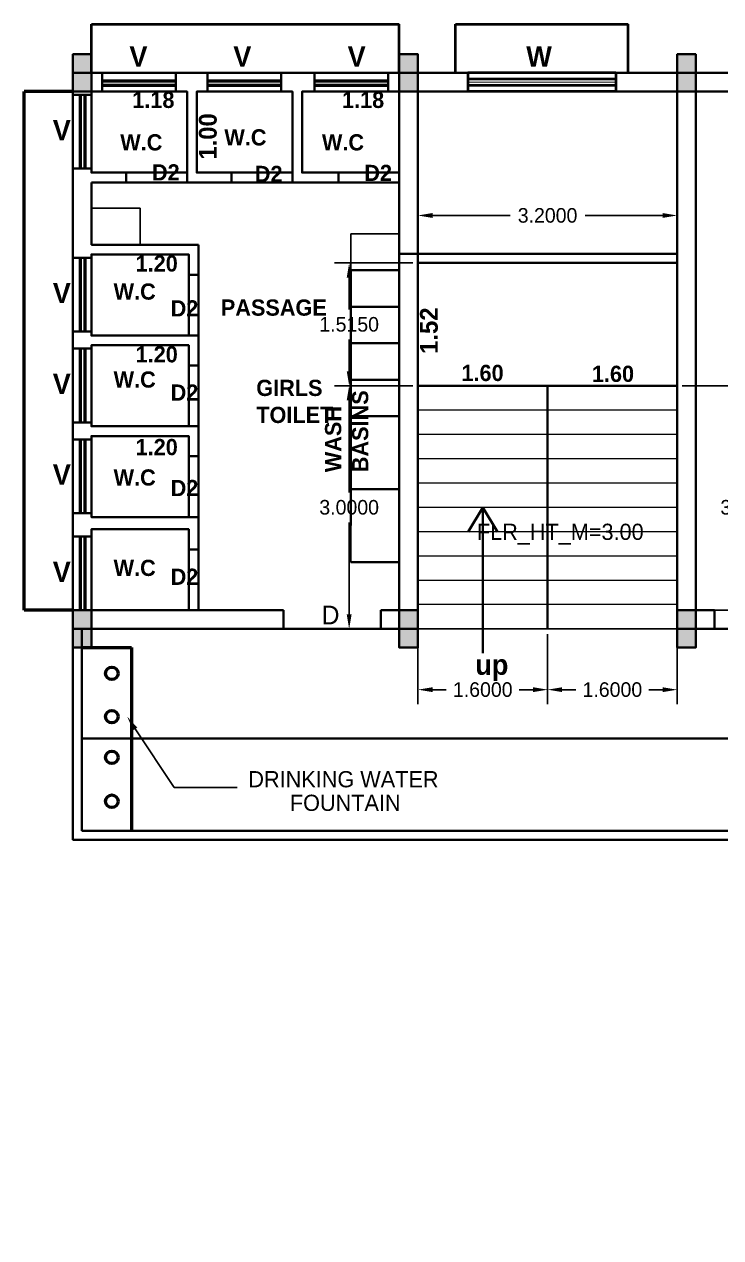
# Model space of a CAD drawing. Header units: metres. Extents: x 6102588 to 6102903, y -6660468 to -6660379.
# Drawn here: x 6102718.02 to 6102726.62, y -6660423.29 to -6660408.32 of the extents above; entities that cross this region are included whole.
import ezdxf
from ezdxf import colors
from ezdxf.entities.mleader import LeaderData, LeaderLine
from ezdxf.math import Vec2, Vec3

# ---------------------------------------------------------------- set-up
doc = ezdxf.new("R2010")
doc.units = ezdxf.units.M
doc.header["$LTSCALE"] = 500
doc.header["$MEASUREMENT"] = 0
for name, pattern in [('DASHED', [0.75, 0.5, -0.25]), ('DASHED2', [0.375, 0.25, -0.125]), ('HIDDEN2', [4.7625, 3.175, -1.5875])]:
    doc.linetypes.add(name, pattern=pattern)
doc.layers.get('0').update_dxf_attribs({"linetype": 'CONTINUOUS'})
doc.layers.get('Defpoints').update_dxf_attribs({"linetype": 'CONTINUOUS'})
for name, color, linetype in [('BLK_1_FLR_1_BLT_UP_AREA', 26, 'CONTINUOUS'), ('BLK_1_FLR_1_CARPET_AREA', 3, 'CONTINUOUS'), ('BLK_1_FLR_1_REGULAR_ROOM_1', 117, 'CONTINUOUS'), ('BLK_1_FLR_1_SP_WC', 233, 'CONTINUOUS'), ('BLK_1_FLR_1_STAIR_1', 1, 'CONTINUOUS'), ('BLK_1_FLR_1_URINAL', 235, 'CONTINUOUS'), ('BLK_1_FLR_1_WASH', 55, 'CONTINUOUS'), ('BLK_1_FLR_1_WATER_CLOSET', 213, 'CONTINUOUS')]:
    doc.layers.add(name, color=color, linetype=linetype)
for name, color, linetype, lineweight in [('BLK_1_FLR_1_STAIR_1_FLIGHT_1', 7, 'CONTINUOUS', 0), ('BLK_1_FLR_1_STAIR_1_FLIGHT_2', 7, 'CONTINUOUS', 0), ('BLK_1_FLR_1_STAIR_1_LANDING_1', 7, 'CONTINUOUS', 0)]:
    doc.layers.add(name, color=color, linetype=linetype, lineweight=lineweight)
doc.styles.add('gautham', font='arial.ttf')
doc.styles.get("Standard").update_dxf_attribs({"font": 'GOTHIC.TTF'})
doc.dimstyles.get("Standard").update_dxf_attribs({"dimtxt": 0.18, "dimasz": 0.18, "dimexe": 0.18, "dimexo": 0.0625, "dimgap": 0.09, "dimtad": 0, "dimtih": 1, "dimtoh": 1, "dimdec": 4, "dimzin": 0, "dimdsep": 46, "dimtxsty": 'Standard', "dimcen": 0.09, "dimadec": 0, "dimazin": 0, "dimtfac": 1, "dimtdec": 4, "dimtofl": 0, "dimtmove": 0, "dimatfit": 3, "dimfxl": 0, "dimtolj": 1, "dimtzin": 0, "dimarcsym": 0})

# ---------------------------------------------------------------- blocks, each defined once
blk = doc.blocks.new('*D41')
at = {"layer": 'BLK_1_FLR_1_STAIR_1_LANDING_1', "color": 0, "linetype": 'Continuous', "lineweight": -2}
for p, q in [((6102722.883, -6660411.198), (6102722.883, -6660410.494)), ((6102726.083, -6660411.198), (6102726.083, -6660410.494)), ((6102723.063, -6660410.674), (6102724.02, -6660410.674)), ((6102725.903, -6660410.674), (6102724.947, -6660410.674))]:
    blk.add_line(p, q, dxfattribs=at)
at = {"layer": 'BLK_1_FLR_1_STAIR_1_LANDING_1', "color": 0, "linetype": 'Continuous'}
for points in [[(6102723.063, -6660410.644), (6102723.063, -6660410.704), (6102722.883, -6660410.674)], [(6102725.903, -6660410.644), (6102725.903, -6660410.704), (6102726.083, -6660410.674)]]:
    blk.add_solid(points, dxfattribs=at)
at = {"layer": 'Defpoints', "color": 0, "linetype": 'Continuous'}
for p in [(6102722.883, -6660410.674), (6102722.883, -6660411.26), (6102726.083, -6660411.26)]:
    blk.add_point(p, dxfattribs=at)
at = {"layer": 'BLK_1_FLR_1_STAIR_1_LANDING_1', "color": 0, "linetype": 'Continuous', "insert": (6102724.483, -6660410.674), "char_height": 0.18, "attachment_point": 5}
blk.add_mtext('\\A1;3.2000', dxfattribs=at)
blk = doc.blocks.new('*D42')
at = {"layer": 'BLK_1_FLR_1_STAIR_1_LANDING_1', "color": 0, "linetype": 'Continuous', "lineweight": -2}
for p, q in [((6102722.821, -6660411.26), (6102721.854, -6660411.26)), ((6102722.034, -6660411.44), (6102722.034, -6660411.833)), ((6102722.034, -6660412.595), (6102722.034, -6660412.202)), ((6102722.821, -6660412.775), (6102721.854, -6660412.775))]:
    blk.add_line(p, q, dxfattribs=at)
at = {"layer": 'BLK_1_FLR_1_STAIR_1_LANDING_1', "color": 0, "linetype": 'Continuous'}
for points in [[(6102722.004, -6660411.44), (6102722.064, -6660411.44), (6102722.034, -6660411.26)], [(6102722.004, -6660412.595), (6102722.064, -6660412.595), (6102722.034, -6660412.775)]]:
    blk.add_solid(points, dxfattribs=at)
at = {"layer": 'Defpoints', "color": 0, "linetype": 'Continuous'}
for p in [(6102722.883, -6660411.26), (6102722.034, -6660412.775), (6102722.883, -6660412.775)]:
    blk.add_point(p, dxfattribs=at)
at = {"layer": 'BLK_1_FLR_1_STAIR_1_LANDING_1', "color": 0, "linetype": 'Continuous', "insert": (6102722.034, -6660412.018), "char_height": 0.18, "attachment_point": 5}
blk.add_mtext('\\A1;1.5150', dxfattribs=at)
blk = doc.blocks.new('*D43')
at = {"layer": 'BLK_1_FLR_1_STAIR_1_FLIGHT_1', "color": 0, "linetype": 'Continuous', "lineweight": -2}
for p, q in [((6102722.821, -6660412.775), (6102721.854, -6660412.775)), ((6102722.034, -6660412.955), (6102722.034, -6660414.091)), ((6102722.034, -6660415.595), (6102722.034, -6660414.46)), ((6102722.821, -6660415.775), (6102721.854, -6660415.775))]:
    blk.add_line(p, q, dxfattribs=at)
at = {"layer": 'BLK_1_FLR_1_STAIR_1_FLIGHT_1', "color": 0, "linetype": 'Continuous'}
for points in [[(6102722.004, -6660412.955), (6102722.064, -6660412.955), (6102722.034, -6660412.775)], [(6102722.004, -6660415.595), (6102722.064, -6660415.595), (6102722.034, -6660415.775)]]:
    blk.add_solid(points, dxfattribs=at)
at = {"layer": 'Defpoints', "color": 0, "linetype": 'Continuous'}
for p in [(6102722.883, -6660412.775), (6102722.034, -6660415.775), (6102722.883, -6660415.775)]:
    blk.add_point(p, dxfattribs=at)
at = {"layer": 'BLK_1_FLR_1_STAIR_1_FLIGHT_1', "color": 0, "linetype": 'Continuous', "insert": (6102722.034, -6660414.275), "char_height": 0.18, "attachment_point": 5}
blk.add_mtext('\\A1;3.0000', dxfattribs=at)
blk = doc.blocks.new('*D44')
at = {"layer": 'BLK_1_FLR_1_STAIR_1_FLIGHT_2', "color": 0, "linetype": 'Continuous', "lineweight": -2}
for p, q in [((6102726.146, -6660412.775), (6102727.165, -6660412.775)), ((6102726.985, -6660412.955), (6102726.985, -6660414.091)), ((6102726.985, -6660415.595), (6102726.985, -6660414.46)), ((6102726.146, -6660415.775), (6102727.165, -6660415.775))]:
    blk.add_line(p, q, dxfattribs=at)
at = {"layer": 'BLK_1_FLR_1_STAIR_1_FLIGHT_2', "color": 0, "linetype": 'Continuous'}
for points in [[(6102726.955, -6660412.955), (6102727.015, -6660412.955), (6102726.985, -6660412.775)], [(6102726.955, -6660415.595), (6102727.015, -6660415.595), (6102726.985, -6660415.775)]]:
    blk.add_solid(points, dxfattribs=at)
at = {"layer": 'Defpoints', "color": 0, "linetype": 'Continuous'}
for p in [(6102726.083, -6660412.775), (6102726.083, -6660415.775), (6102726.985, -6660415.775)]:
    blk.add_point(p, dxfattribs=at)
at = {"layer": 'BLK_1_FLR_1_STAIR_1_FLIGHT_2', "color": 0, "linetype": 'Continuous', "insert": (6102726.985, -6660414.275), "char_height": 0.18, "attachment_point": 5}
blk.add_mtext('\\A1;3.0000', dxfattribs=at)
blk = doc.blocks.new('*D45')
at = {"layer": 'BLK_1_FLR_1_STAIR_1_FLIGHT_1', "color": 0, "linetype": 'Continuous', "lineweight": -2}
for p, q in [((6102722.883, -6660415.838), (6102722.883, -6660416.704)), ((6102724.483, -6660415.838), (6102724.483, -6660416.704)), ((6102723.063, -6660416.524), (6102723.233, -6660416.524)), ((6102724.303, -6660416.524), (6102724.133, -6660416.524))]:
    blk.add_line(p, q, dxfattribs=at)
at = {"layer": 'BLK_1_FLR_1_STAIR_1_FLIGHT_1', "color": 0, "linetype": 'Continuous'}
for points in [[(6102723.063, -6660416.494), (6102723.063, -6660416.554), (6102722.883, -6660416.524)], [(6102724.303, -6660416.494), (6102724.303, -6660416.554), (6102724.483, -6660416.524)]]:
    blk.add_solid(points, dxfattribs=at)
at = {"layer": 'Defpoints', "color": 0, "linetype": 'Continuous'}
for p in [(6102722.883, -6660415.775), (6102724.483, -6660415.775), (6102724.483, -6660416.524)]:
    blk.add_point(p, dxfattribs=at)
at = {"layer": 'BLK_1_FLR_1_STAIR_1_FLIGHT_1', "color": 0, "linetype": 'Continuous', "insert": (6102723.683, -6660416.524), "char_height": 0.18, "attachment_point": 5}
blk.add_mtext('\\A1;1.6000', dxfattribs=at)
blk = doc.blocks.new('*D46')
at = {"layer": 'BLK_1_FLR_1_STAIR_1_FLIGHT_2', "color": 0, "linetype": 'Continuous', "lineweight": -2}
for p, q in [((6102724.483, -6660415.838), (6102724.483, -6660416.704)), ((6102726.083, -6660415.838), (6102726.083, -6660416.704)), ((6102724.663, -6660416.524), (6102724.833, -6660416.524)), ((6102725.903, -6660416.524), (6102725.733, -6660416.524))]:
    blk.add_line(p, q, dxfattribs=at)
at = {"layer": 'BLK_1_FLR_1_STAIR_1_FLIGHT_2', "color": 0, "linetype": 'Continuous'}
for points in [[(6102724.663, -6660416.494), (6102724.663, -6660416.554), (6102724.483, -6660416.524)], [(6102725.903, -6660416.494), (6102725.903, -6660416.554), (6102726.083, -6660416.524)]]:
    blk.add_solid(points, dxfattribs=at)
at = {"layer": 'Defpoints', "color": 0, "linetype": 'Continuous'}
for p in [(6102724.483, -6660415.775), (6102726.083, -6660415.775), (6102726.083, -6660416.524)]:
    blk.add_point(p, dxfattribs=at)
at = {"layer": 'BLK_1_FLR_1_STAIR_1_FLIGHT_2', "color": 0, "linetype": 'Continuous', "insert": (6102725.283, -6660416.524), "char_height": 0.18, "attachment_point": 5}
blk.add_mtext('\\A1;1.6000', dxfattribs=at)

msp = doc.modelspace()

# ---------------------------------------------------------------- hatches: boundary and pattern name
at = {"linetype": 'ByBlock', "lineweight": 35}
h = msp.add_hatch(color=256, dxfattribs=at)
h.dxf.hatch_style = 1
h.paths.add_polyline_path([(6102718.85324, -6660408.68515), (6102718.62324, -6660408.68515), (6102718.62324, -6660409.14515), (6102718.85324, -6660409.14515)])
h = msp.add_hatch(color=256, dxfattribs=at)
h.dxf.hatch_style = 1
h.paths.add_polyline_path([(6102722.88324, -6660408.68515), (6102722.65324, -6660408.68515), (6102722.65324, -6660409.14515), (6102722.88324, -6660409.14515)])
h = msp.add_hatch(color=256, dxfattribs=at)
h.dxf.hatch_style = 1
h.paths.add_polyline_path([(6102726.31324, -6660408.68515), (6102726.08324, -6660408.68515), (6102726.08324, -6660409.14515), (6102726.31324, -6660409.14515)])
h = msp.add_hatch(color=256, dxfattribs=at)
h.dxf.hatch_style = 1
h.paths.add_polyline_path([(6102718.85324, -6660415.54515), (6102718.62324, -6660415.54515), (6102718.62324, -6660416.00515), (6102718.85324, -6660416.00515)])
h = msp.add_hatch(color=256, dxfattribs=at)
h.dxf.hatch_style = 1
h.paths.add_polyline_path([(6102722.88324, -6660415.54515), (6102722.65324, -6660415.54515), (6102722.65324, -6660416.00515), (6102722.88324, -6660416.00515)])
h = msp.add_hatch(color=256, dxfattribs=at)
h.dxf.hatch_style = 1
h.paths.add_polyline_path([(6102726.31324, -6660415.54515), (6102726.08324, -6660415.54515), (6102726.08324, -6660416.00515), (6102726.31324, -6660416.00515)])

# ---------------------------------------------------------------- linework, layer by layer
at = {"linetype": 'DASHED2', "lineweight": 40}
for p, q in [((6102718.85324, -6660408.31515), (6102722.65324, -6660408.31515)), ((6102718.85324, -6660408.91515), (6102718.85324, -6660408.31515)), ((6102722.65324, -6660408.91515), (6102722.65324, -6660408.31515)), ((6102723.34725, -6660408.31515), (6102725.47725, -6660408.31515)), ((6102723.34725, -6660408.91515), (6102723.34725, -6660408.31515)), ((6102725.47725, -6660408.91515), (6102725.47725, -6660408.31515))]:
    msp.add_line(p, q, dxfattribs=at)
at = {"color": 0, "lineweight": 35}
for p, q in [((6102718.62324, -6660408.91515), (6102755.24324, -6660408.91515)), ((6102718.62324, -6660415.77515), (6102718.62324, -6660408.91515)), ((6102718.85324, -6660409.14515), (6102720.03324, -6660409.14515)), ((6102718.85324, -6660409.14515), (6102720.03324, -6660409.14515)), ((6102718.85324, -6660410.14515), (6102718.85324, -6660409.14515)), ((6102720.03324, -6660410.26515), (6102720.03324, -6660409.14515)), ((6102720.15324, -6660409.14515), (6102721.33324, -6660409.14515)), ((6102720.15324, -6660409.14515), (6102721.33324, -6660409.14515)), ((6102720.15324, -6660410.14515), (6102720.15324, -6660409.14515)), ((6102721.33324, -6660410.26515), (6102721.33324, -6660409.14515)), ((6102721.45324, -6660409.14515), (6102722.65324, -6660409.14515)), ((6102721.45324, -6660409.14515), (6102722.65324, -6660409.14515)), ((6102721.45324, -6660410.14515), (6102721.45324, -6660409.14515)), ((6102722.65324, -6660409.14515), (6102722.65324, -6660415.54515)), ((6102722.88324, -6660409.14515), (6102726.08324, -6660409.14515)), ((6102722.88324, -6660409.14515), (6102726.08324, -6660409.14515)), ((6102722.88324, -6660409.14515), (6102722.88324, -6660415.77515)), ((6102722.88324, -6660409.14515), (6102726.08324, -6660409.14515)), ((6102726.08324, -6660409.14515), (6102726.08324, -6660415.77515)), ((6102726.08324, -6660415.77515), (6102726.08324, -6660409.14515)), ((6102726.31324, -6660409.14515), (6102732.41324, -6660409.14515)), ((6102726.31324, -6660409.14515), (6102732.41324, -6660409.14515)), ((6102726.31324, -6660409.14515), (6102726.31324, -6660415.54515)), ((6102718.85324, -6660410.14515), (6102719.28324, -6660410.14515)), ((6102719.28324, -6660410.26515), (6102719.28324, -6660410.14515)), ((6102719.53303, -6660410.14515), (6102719.53324, -6660410.14515)), ((6102720.15324, -6660410.14515), (6102720.58324, -6660410.14515)), ((6102720.58324, -6660410.26515), (6102720.58324, -6660410.14515)), ((6102721.45324, -6660410.14515), (6102721.90324, -6660410.14515)), ((6102721.90324, -6660410.26515), (6102721.90324, -6660410.14515)), ((6102718.85324, -6660410.26515), (6102722.65324, -6660410.26515)), ((6102718.85324, -6660411.03515), (6102718.85324, -6660410.26515)), ((6102720.03324, -6660410.26515), (6102720.83324, -6660410.26515)), ((6102721.33324, -6660410.26515), (6102722.15324, -6660410.26515)), ((6102720.17324, -6660411.03515), (6102718.85324, -6660411.03515)), ((6102720.17324, -6660415.54515), (6102720.17324, -6660411.03515)), ((6102718.85324, -6660412.15515), (6102718.85324, -6660411.15515)), ((6102720.05324, -6660411.15515), (6102718.85324, -6660411.15515)), ((6102720.05324, -6660411.40515), (6102720.05324, -6660411.15515)), ((6102722.65324, -6660411.14515), (6102726.08324, -6660411.14515)), ((6102722.88324, -6660411.26015), (6102722.88324, -6660415.77515)), ((6102722.88324, -6660411.26015), (6102722.88324, -6660415.77515)), ((6102722.88324, -6660411.26015), (6102726.08324, -6660411.26015)), ((6102726.08324, -6660415.77515), (6102726.08324, -6660411.26015)), ((6102726.08324, -6660415.77515), (6102726.08324, -6660411.26015)), ((6102720.17324, -6660411.40515), (6102720.05324, -6660411.40515)), ((6102720.17324, -6660412.15515), (6102718.85324, -6660412.15515)), ((6102720.05324, -6660412.27515), (6102718.85324, -6660412.27515)), ((6102718.85324, -6660413.27515), (6102718.85324, -6660412.27515)), ((6102720.05324, -6660412.52515), (6102720.05324, -6660412.27515)), ((6102720.17324, -6660412.52515), (6102720.05324, -6660412.52515)), ((6102722.88324, -6660412.77515), (6102726.08324, -6660412.77515)), ((6102724.48324, -6660412.77515), (6102724.48324, -6660415.77515)), ((6102720.17324, -6660413.27515), (6102718.85324, -6660413.27515)), ((6102720.05324, -6660413.39515), (6102718.85324, -6660413.39515)), ((6102718.85324, -6660414.39515), (6102718.85324, -6660413.39515)), ((6102720.05324, -6660413.64515), (6102720.05324, -6660413.39515)), ((6102720.17324, -6660413.64515), (6102720.05324, -6660413.64515)), ((6102720.17324, -6660414.39515), (6102718.85324, -6660414.39515)), ((6102720.05324, -6660414.54515), (6102718.85324, -6660414.54515)), ((6102718.85324, -6660415.54515), (6102718.85324, -6660414.54515)), ((6102720.05324, -6660414.79515), (6102720.05324, -6660414.54515)), ((6102720.17324, -6660414.79515), (6102720.05324, -6660414.79515)), ((6102721.22324, -6660415.54515), (6102718.85324, -6660415.54515)), ((6102721.22324, -6660415.54515), (6102721.22324, -6660415.77515)), ((6102722.65324, -6660415.54515), (6102722.42324, -6660415.54515)), ((6102722.42324, -6660415.54515), (6102722.42324, -6660415.77515)), ((6102726.54324, -6660415.54515), (6102726.31324, -6660415.54515)), ((6102726.54324, -6660415.54515), (6102726.54324, -6660415.77515)), ((6102722.88324, -6660415.77515), (6102718.62324, -6660415.77515)), ((6102718.62324, -6660415.77515), (6102718.62324, -6660418.37515)), ((6102718.73324, -6660415.77515), (6102718.73324, -6660418.26515)), ((6102755.24324, -6660415.77515), (6102726.08324, -6660415.77515)), ((6102718.73324, -6660418.26515), (6102726.10517, -6660418.26515)), ((6102738.97324, -6660418.26515), (6102726.08324, -6660418.26515)), ((6102718.62324, -6660418.37515), (6102726.10517, -6660418.37515)), ((6102748.64324, -6660418.37515), (6102726.08324, -6660418.37515)), ((6102738.97324, -6660418.37515), (6102726.08324, -6660418.37515))]:
    msp.add_line(p, q, dxfattribs=at)
at = {"lineweight": 35}
for p, q in [((6102718.98572, -6660409.14515), (6102718.98572, -6660408.91515)), ((6102719.89572, -6660409.14515), (6102719.89572, -6660408.91515)), ((6102720.28572, -6660409.14515), (6102720.28572, -6660408.91515)), ((6102721.19572, -6660409.14515), (6102721.19572, -6660408.91515)), ((6102721.60572, -6660409.14515), (6102721.60572, -6660408.91515)), ((6102722.51572, -6660409.14515), (6102722.51572, -6660408.91515)), ((6102718.85324, -6660409.18621), (6102718.62324, -6660409.18621)), ((6102718.85324, -6660411.19621), (6102718.62324, -6660411.19621)), ((6102718.85324, -6660412.10621), (6102718.62324, -6660412.10621)), ((6102718.85324, -6660412.31621), (6102718.62324, -6660412.31621)), ((6102718.85324, -6660413.22621), (6102718.62324, -6660413.22621)), ((6102718.85324, -6660413.43621), (6102718.62324, -6660413.43621)), ((6102718.85324, -6660414.34621), (6102718.62324, -6660414.34621)), ((6102718.85324, -6660414.63515), (6102718.62324, -6660414.63515)), ((6102718.85324, -6660415.54515), (6102718.62324, -6660415.54515))]:
    msp.add_line(p, q, dxfattribs=at)
at = {"lineweight": 40, "ltscale": 1.2}
for p, q in [((6102725.32725, -6660408.91515), (6102723.49725, -6660408.91515)), ((6102723.49725, -6660408.91515), (6102723.49725, -6660409.14515)), ((6102725.32725, -6660408.91515), (6102725.32725, -6660409.14515)), ((6102725.32725, -6660408.99196), (6102723.49725, -6660408.99196)), ((6102725.32725, -6660409.06855), (6102723.49725, -6660409.06855)), ((6102725.32725, -6660409.14515), (6102723.49725, -6660409.14515))]:
    msp.add_line(p, q, dxfattribs=at)
at = {"linetype": 'HIDDEN2', "lineweight": 50}
for p, q in [((6102718.98572, -6660409.01119), (6102719.89572, -6660409.01119)), ((6102718.98572, -6660409.0652), (6102719.89572, -6660409.0652)), ((6102720.28572, -6660409.01119), (6102721.19572, -6660409.01119)), ((6102720.28572, -6660409.0652), (6102721.19572, -6660409.0652)), ((6102721.60572, -6660409.01119), (6102722.51572, -6660409.01119)), ((6102721.60572, -6660409.0652), (6102722.51572, -6660409.0652)), ((6102718.02324, -6660415.54515), (6102718.02324, -6660409.14515)), ((6102718.62324, -6660409.14515), (6102718.02324, -6660409.14515)), ((6102718.71928, -6660410.09621), (6102718.71928, -6660409.18621)), ((6102718.77329, -6660410.09621), (6102718.77329, -6660409.18621)), ((6102718.71928, -6660412.10621), (6102718.71928, -6660411.19621)), ((6102718.77329, -6660412.10621), (6102718.77329, -6660411.19621)), ((6102718.71928, -6660413.22621), (6102718.71928, -6660412.31621)), ((6102718.77329, -6660413.22621), (6102718.77329, -6660412.31621)), ((6102718.71928, -6660414.34621), (6102718.71928, -6660413.43621)), ((6102718.77329, -6660414.34621), (6102718.77329, -6660413.43621)), ((6102718.71928, -6660415.54515), (6102718.71928, -6660414.63515)), ((6102718.77329, -6660415.54515), (6102718.77329, -6660414.63515)), ((6102718.62324, -6660415.54515), (6102718.02324, -6660415.54515))]:
    msp.add_line(p, q, dxfattribs=at)
at = {"color": 0, "linetype": 'ByBlock', "lineweight": 35}
msp.add_line((6102718.62324, -6660410.09621), (6102718.85324, -6660410.09621), dxfattribs=at)
at = {"linetype": 'ByBlock', "lineweight": 35}
for p, q in [((6102722.65324, -6660411.35038), (6102722.05324, -6660411.35038)), ((6102722.05324, -6660414.50038), (6102722.05324, -6660411.35038)), ((6102722.65324, -6660411.80038), (6102722.05324, -6660411.80038)), ((6102722.65324, -6660412.25038), (6102722.05324, -6660412.25038)), ((6102722.65324, -6660412.70038), (6102722.05324, -6660412.70038)), ((6102722.65324, -6660413.15038), (6102722.05324, -6660413.15038)), ((6102722.65324, -6660414.05038), (6102722.05324, -6660414.05038)), ((6102722.05324, -6660414.05038), (6102722.65324, -6660414.05038)), ((6102723.68324, -6660414.27515), (6102723.50344, -6660414.57515)), ((6102723.68324, -6660414.27515), (6102723.68324, -6660416.07267)), ((6102723.68324, -6660414.27515), (6102723.86304, -6660414.57515)), ((6102722.05324, -6660414.95038), (6102722.65324, -6660414.95038)), ((6102722.65324, -6660415.54515), (6102722.42324, -6660415.54515)), ((6102726.31324, -6660415.54515), (6102726.54324, -6660415.54515))]:
    msp.add_line(p, q, dxfattribs=at)
at = {"linetype": 'ByBlock', "lineweight": 50}
for p, q in [((6102718.73324, -6660416.00515), (6102719.34821, -6660416.00515)), ((6102719.34821, -6660416.00515), (6102719.34821, -6660418.25515))]:
    msp.add_line(p, q, dxfattribs=at)
at = {"color": 0, "linetype": 'DASHED', "lineweight": 35}
msp.add_line((6102755.24324, -6660417.12515), (6102718.73324, -6660417.12515), dxfattribs=at)
at = {"linetype": 'ByBlock', "lineweight": 35}
for points in [[(6102718.62324, -6660409.14515), (6102718.85324, -6660409.14515), (6102718.85324, -6660408.68515), (6102718.62324, -6660408.68515), (6102718.62324, -6660409.14515)], [(6102722.65324, -6660409.14515), (6102722.88324, -6660409.14515), (6102722.88324, -6660408.68515), (6102722.65324, -6660408.68515), (6102722.65324, -6660409.14515)], [(6102726.08324, -6660409.14515), (6102726.31324, -6660409.14515), (6102726.31324, -6660408.68515), (6102726.08324, -6660408.68515), (6102726.08324, -6660409.14515)], [(6102718.62324, -6660415.54515), (6102718.85324, -6660415.54515), (6102718.85324, -6660416.00515), (6102718.62324, -6660416.00515), (6102718.62324, -6660415.54515)], [(6102722.65324, -6660415.54515), (6102722.88324, -6660415.54515), (6102722.88324, -6660416.00515), (6102722.65324, -6660416.00515), (6102722.65324, -6660415.54515)], [(6102726.08324, -6660415.54515), (6102726.31324, -6660415.54515), (6102726.31324, -6660416.00515), (6102726.08324, -6660416.00515), (6102726.08324, -6660415.54515)]]:
    msp.add_lwpolyline(points, dxfattribs=at)
at = {"lineweight": 40, "ltscale": 1.2, "const_width": 0.01277}
msp.add_lwpolyline([(6102725.32725, -6660409.03026), (6102723.49725, -6660409.03026)], dxfattribs=at)
at = {"color": 0, "lineweight": 50}
for centre in [(6102719.10433, -6660416.32284), (6102719.10433, -6660416.8565), (6102719.10433, -6660417.35923), (6102719.10433, -6660417.90062)]:
    msp.add_circle(centre, 0.07734, dxfattribs=at)
at = {"layer": 'BLK_1_FLR_1_BLT_UP_AREA', "color": 24, "linetype": 'ByBlock', "lineweight": 35}
msp.add_lwpolyline([(6102718.62324, -6660408.91515), (6102755.24324, -6660408.91515), (6102755.24324, -6660423.28515), (6102748.41324, -6660423.28515), (6102748.41324, -6660418.37515), (6102718.62324, -6660418.37515)], close=True, dxfattribs=at)
at = {"layer": 'BLK_1_FLR_1_CARPET_AREA', "color": 3}
msp.add_lwpolyline([(6102726.31324, -6660409.14515), (6102732.41324, -6660409.14515), (6102732.41324, -6660415.54515), (6102732.18324, -6660415.54515), (6102732.18324, -6660415.54515), (6102730.98324, -6660415.54515), (6102730.98324, -6660415.54515), (6102727.74324, -6660415.54515), (6102727.74324, -6660415.54515), (6102726.54324, -6660415.54515), (6102726.54324, -6660415.54515), (6102726.31324, -6660415.54515)], close=True, dxfattribs=at)
at = {"layer": 'BLK_1_FLR_1_REGULAR_ROOM_1', "color": 3}
msp.add_lwpolyline([(6102726.31324, -6660409.14515), (6102732.41324, -6660409.14515), (6102732.41324, -6660415.54515), (6102732.18324, -6660415.54515), (6102732.18324, -6660415.54515), (6102730.98324, -6660415.54515), (6102730.98324, -6660415.54515), (6102727.74324, -6660415.54515), (6102727.74324, -6660415.54515), (6102726.54324, -6660415.54515), (6102726.54324, -6660415.54515), (6102726.31324, -6660415.54515)], close=True, dxfattribs=at)
at = {"layer": 'BLK_1_FLR_1_SP_WC', "color": 233, "linetype": 'ByBlock', "lineweight": 35}
msp.add_lwpolyline([(6102719.28324, -6660415.54515), (6102720.05324, -6660415.54515), (6102720.05324, -6660414.54515), (6102718.85324, -6660414.54515), (6102718.85324, -6660415.54515)], close=True, dxfattribs=at)
at = {"layer": 'BLK_1_FLR_1_STAIR_1', "linetype": 'Continuous'}
msp.add_lwpolyline([(6102722.88324, -6660411.26015), (6102726.08324, -6660411.26015), (6102726.08324, -6660415.77515), (6102722.88324, -6660415.77515)], close=True, dxfattribs=at)
at = {"layer": 'BLK_1_FLR_1_STAIR_1_FLIGHT_1', "linetype": 'Continuous'}
for p, q in [((6102724.48324, -6660413.07515), (6102722.88324, -6660413.07515)), ((6102724.48324, -6660413.37515), (6102722.88324, -6660413.37515)), ((6102724.48324, -6660413.67515), (6102722.88324, -6660413.67515)), ((6102724.48324, -6660413.97515), (6102722.88324, -6660413.97515)), ((6102724.48324, -6660414.27515), (6102722.88324, -6660414.27515)), ((6102724.48324, -6660414.57515), (6102722.88324, -6660414.57515)), ((6102724.48324, -6660414.87515), (6102722.88324, -6660414.87515)), ((6102724.48324, -6660415.17515), (6102722.88324, -6660415.17515)), ((6102724.48324, -6660415.47515), (6102722.88324, -6660415.47515)), ((6102724.48324, -6660415.77515), (6102722.88324, -6660415.77515))]:
    msp.add_line(p, q, dxfattribs=at)
msp.add_lwpolyline([(6102722.88324, -6660412.77515), (6102724.48324, -6660412.77515), (6102724.48324, -6660415.77515), (6102722.88324, -6660415.77515)], close=True, dxfattribs=at)
at = {"layer": 'BLK_1_FLR_1_STAIR_1_FLIGHT_2', "linetype": 'Continuous'}
for p, q in [((6102726.08324, -6660413.07515), (6102724.48324, -6660413.07515)), ((6102726.08324, -6660413.37515), (6102724.48324, -6660413.37515)), ((6102726.08324, -6660413.67515), (6102724.48324, -6660413.67515)), ((6102726.08324, -6660413.97515), (6102724.48324, -6660413.97515)), ((6102726.08324, -6660414.27515), (6102724.48324, -6660414.27515)), ((6102726.08324, -6660414.57515), (6102724.48324, -6660414.57515)), ((6102726.08324, -6660414.87515), (6102724.48324, -6660414.87515)), ((6102726.08324, -6660415.17515), (6102724.48324, -6660415.17515)), ((6102726.08324, -6660415.47515), (6102724.48324, -6660415.47515)), ((6102726.08324, -6660415.77515), (6102724.48324, -6660415.77515))]:
    msp.add_line(p, q, dxfattribs=at)
msp.add_lwpolyline([(6102724.48324, -6660412.77515), (6102726.08324, -6660412.77515), (6102726.08324, -6660415.77515), (6102724.48324, -6660415.77515)], close=True, dxfattribs=at)
at = {"layer": 'BLK_1_FLR_1_STAIR_1_LANDING_1', "linetype": 'Continuous'}
msp.add_lwpolyline([(6102722.88324, -6660411.26015), (6102726.08324, -6660411.26015), (6102726.08324, -6660412.77515), (6102722.88324, -6660412.77515)], close=True, dxfattribs=at)
at = {"layer": 'BLK_1_FLR_1_URINAL', "linetype": 'ByBlock', "lineweight": 35}
for points in [[(6102719.28324, -6660412.15515), (6102720.05324, -6660412.15515), (6102720.05324, -6660411.15515), (6102718.85324, -6660411.15515), (6102718.85324, -6660412.15515)], [(6102719.28324, -6660413.27515), (6102720.05324, -6660413.27515), (6102720.05324, -6660412.27515), (6102718.85324, -6660412.27515), (6102718.85324, -6660413.27515)]]:
    msp.add_lwpolyline(points, close=True, dxfattribs=at)
at = {"layer": 'BLK_1_FLR_1_WASH', "color": 60}
for points in [[(6102718.85324, -6660410.58515), (6102719.45324, -6660410.58515), (6102719.45324, -6660411.03515), (6102718.85324, -6660411.03515)], [(6102722.05324, -6660410.90038), (6102722.65324, -6660410.90038), (6102722.65324, -6660411.35038), (6102722.05324, -6660411.35038)], [(6102722.05324, -6660411.35038), (6102722.65324, -6660411.35038), (6102722.65324, -6660411.80038), (6102722.05324, -6660411.80038)], [(6102722.05324, -6660411.80038), (6102722.65324, -6660411.80038), (6102722.65324, -6660412.25038), (6102722.05324, -6660412.25038)], [(6102722.05324, -6660412.25038), (6102722.65324, -6660412.25038), (6102722.65324, -6660412.70038), (6102722.05324, -6660412.70038)], [(6102722.05324, -6660412.70038), (6102722.65324, -6660412.70038), (6102722.65324, -6660413.15038), (6102722.05324, -6660413.15038)]]:
    msp.add_lwpolyline(points, close=True, dxfattribs=at)
at = {"layer": 'BLK_1_FLR_1_WASH', "color": 55}
for points in [[(6102722.05324, -6660413.15038), (6102722.65324, -6660413.15038), (6102722.65324, -6660414.05038), (6102722.05324, -6660414.05038)], [(6102722.05324, -6660414.05038), (6102722.65324, -6660414.05038), (6102722.65324, -6660414.95038), (6102722.05324, -6660414.95038)]]:
    msp.add_lwpolyline(points, close=True, dxfattribs=at)
at = {"layer": 'BLK_1_FLR_1_WATER_CLOSET', "color": 2, "linetype": 'ByBlock', "lineweight": 35}
for points in [[(6102719.28324, -6660410.14515), (6102720.03324, -6660410.14515), (6102720.03324, -6660409.14515), (6102718.85324, -6660409.14515), (6102718.85324, -6660410.14515)], [(6102720.58324, -6660410.14515), (6102721.33324, -6660410.14515), (6102721.33324, -6660409.14515), (6102720.15324, -6660409.14515), (6102720.15324, -6660410.14515)], [(6102721.88324, -6660410.14515), (6102722.65324, -6660410.14515), (6102722.65324, -6660409.14515), (6102721.45324, -6660409.14515), (6102721.45324, -6660410.14515)]]:
    msp.add_lwpolyline(points, close=True, dxfattribs=at)
at = {"layer": 'BLK_1_FLR_1_WATER_CLOSET', "color": 213, "linetype": 'ByBlock', "lineweight": 35}
msp.add_lwpolyline([(6102719.28324, -6660414.39515), (6102720.05324, -6660414.39515), (6102720.05324, -6660413.39515), (6102718.85324, -6660413.39515), (6102718.85324, -6660414.39515)], close=True, dxfattribs=at)

# ---------------------------------------------------------------- texts
at = {"color": 0}
msp.add_text('D', height=0.23, dxfattribs=at).set_placement((6102721.69251, -6660415.71778))
at = {"color": 0, "linetype": 'ByBlock', "lineweight": 50}
msp.add_text('DRINKING WATER ', height=0.2, dxfattribs=at).set_placement((6102720.78933, -6660417.72837))
at = {"linetype": 'ByBlock', "lineweight": 40, "char_height": 0.25, "width": 0.1997956, "attachment_point": 1, "style": 'gautham'}
for s, insert in [('{\\fComic Sans MS|b1|i0|c0|p66;V}', (6102719.32123, -6660408.58769)), ('{\\fComic Sans MS|b1|i0|c0|p66;V}', (6102720.6038, -6660408.58769)), ('{\\fComic Sans MS|b1|i0|c0|p66;V}', (6102722.01551, -6660408.58769)), ('{\\fComic Sans MS|b1|i0|c0|p66;W}', (6102724.22007, -6660408.58769)), ('{\\fComic Sans MS|b1|i0|c0|p66;V}', (6102718.37522, -6660409.49556)), ('{\\fComic Sans MS|b1|i0|c0|p66;V}', (6102718.37522, -6660411.50556)), ('{\\fComic Sans MS|b1|i0|c0|p66;V}', (6102718.37522, -6660412.62556)), ('{\\fComic Sans MS|b1|i0|c0|p66;V}', (6102718.37522, -6660413.74556)), ('{\\fComic Sans MS|b1|i0|c0|p66;V}', (6102718.37522, -6660414.94449)), ('{\\fComic Sans MS|b1|i0|c0|p66;up}', (6102723.59091, -6660416.09097))]:
    msp.add_mtext(s, dxfattribs=dict(at, insert=insert))
at = {"linetype": 'ByBlock', "lineweight": 50, "char_height": 0.2, "width": 0.1997956, "attachment_point": 1, "style": 'gautham'}
for s, insert in [('{\\fComic Sans MS|b1|i0|c0|p66;\\C7;1.18}', (6102719.35687, -6660409.1477)), ('{\\fComic Sans MS|b1|i0|c0|p66;\\C7;1.18}', (6102721.94614, -6660409.1477)), ('{\\fComic Sans MS|b1|i0|c0|p66;W.C}', (6102719.20813, -6660409.67154)), ('{\\fComic Sans MS|b1|i0|c0|p66;W.C}', (6102720.49331, -6660409.6102)), ('{\\fComic Sans MS|b1|i0|c0|p66;W.C}', (6102721.69787, -6660409.67154)), ('{\\fComic Sans MS|b1|i0|c0|p66;D2}', (6102719.59969, -6660410.04221)), ('{\\fComic Sans MS|b1|i0|c0|p66;D2}', (6102720.86955, -6660410.06138)), ('{\\fComic Sans MS|b1|i0|c0|p66;D2}', (6102722.22086, -6660410.04895)), ('{\\fComic Sans MS|b1|i0|c0|p66;\\C7;1.20}', (6102719.3976, -6660411.16579)), ('{\\fComic Sans MS|b1|i0|c0|p66;W.C}', (6102719.12633, -6660411.51245)), ('{\\fComic Sans MS|b1|i0|c0|p66;D2}', (6102719.83027, -6660411.71999)), ('{\\fComic Sans MS|b1|i0|c0|p66;PASSAGE}', (6102720.45002, -6660411.71012)), ('{\\fComic Sans MS|b1|i0|c0|p66;\\C7;1.20}', (6102719.3976, -6660412.28652)), ('{\\fComic Sans MS|b1|i0|c0|p66;W.C}', (6102719.12633, -6660412.59764)), ('{\\fComic Sans MS|b1|i0|c0|p66;GIRLS \\PTOILET}', (6102720.8874, -6660412.70085)), ('{\\fComic Sans MS|b1|i0|c0|p66;D2}', (6102719.83027, -6660412.75854)), ('{\\fComic Sans MS|b1|i0|c0|p66;\\C7;1.20}', (6102719.3976, -6660413.43117)), ('{\\fComic Sans MS|b1|i0|c0|p66;W.C}', (6102719.12633, -6660413.80613)), ('{\\fComic Sans MS|b1|i0|c0|p66;D2}', (6102719.83027, -6660413.9366)), ('{\\fComic Sans MS|b1|i0|c0|p66;W.C}', (6102719.12633, -6660414.92135)), ('{\\fComic Sans MS|b1|i0|c0|p66;D2}', (6102719.83027, -6660415.03095))]:
    msp.add_mtext(s, dxfattribs=dict(at, insert=insert))
at = {"linetype": 'ByBlock', "lineweight": 50, "attachment_point": 1, "rotation": 90, "style": 'gautham'}
for s, insert, char_height, width in [('{\\fComic Sans MS|b1|i0|c0|p66;\\W0.44886;\\C7; \\W1;1.00}', (6102720.17916, -6660410.02215), 0.22, 0.7692828), ('{\\fComic Sans MS|b1|i0|c0|p66;\\W0.49222;\\C7; \\W1;1.52}', (6102722.90838, -6660412.42144), 0.22, 0.7692828), ('{\\fComic Sans MS|b1|i0|c0|p66;WASH BASINS}', (6102721.7359, -6660413.84134), 0.2, 0.1997956)]:
    msp.add_mtext(s, dxfattribs=dict(at, insert=insert, char_height=char_height, width=width))
at = {"color": 0, "lineweight": 35, "char_height": 0.2, "width": 0.1997956, "attachment_point": 1, "style": 'gautham'}
for insert in [(6102723.42018, -6660412.51649), (6102725.03021, -6660412.52748)]:
    msp.add_mtext('{\\fComic Sans MS|b1|i0|c0|p66;1.60}', dxfattribs=dict(at, insert=insert))
at = {"lineweight": 50, "insert": (6102721.30202, -6660417.81975), "char_height": 0.2, "width": 1.6467524, "attachment_point": 1}
msp.add_mtext('FOUNTAIN', dxfattribs=at)
at = {"layer": 'BLK_1_FLR_1_STAIR_1', "linetype": 'Continuous', "insert": (6102724.63987, -6660414.47662), "char_height": 0.2, "width": 2.4, "attachment_point": 2}
msp.add_mtext('FLR_HT_M=3.00', dxfattribs=at)

# ---------------------------------------------------------------- dimensions: what is measured, and where the dimension line sits
at = {"layer": 'BLK_1_FLR_1_STAIR_1_FLIGHT_1', "color": 1, "linetype": 'Continuous'}
dim = msp.add_aligned_dim(p1=(6102722.88324, -6660412.77515), p2=(6102722.88324, -6660415.77515), distance=-0.84884, dimstyle='Standard', override={"dimclrd": 0, "dimclrt": 0}, dxfattribs=at)
dim.commit()
dim.dimension.update_dxf_attribs({"geometry": '*D43', "text_midpoint": (6102722.0344, -6660414.27515)})
at = {"layer": 'BLK_1_FLR_1_STAIR_1_FLIGHT_1', "color": 2, "linetype": 'Continuous'}
dim = msp.add_aligned_dim(p1=(6102722.88324, -6660415.77515), p2=(6102724.48324, -6660415.77515), distance=-0.7491, dimstyle='Standard', dxfattribs=at)
dim.commit()
dim.dimension.update_dxf_attribs({"geometry": '*D45', "text_midpoint": (6102723.68324, -6660416.52424)})
at = {"layer": 'BLK_1_FLR_1_STAIR_1_FLIGHT_2', "color": 1, "linetype": 'Continuous'}
dim = msp.add_aligned_dim(p1=(6102726.08324, -6660412.77515), p2=(6102726.08324, -6660415.77515), distance=0.90214, dimstyle='Standard', override={"dimclrd": 0, "dimclrt": 0}, dxfattribs=at)
dim.commit()
dim.dimension.update_dxf_attribs({"geometry": '*D44', "text_midpoint": (6102726.98538, -6660414.27515)})
at = {"layer": 'BLK_1_FLR_1_STAIR_1_FLIGHT_2', "color": 2, "linetype": 'Continuous'}
dim = msp.add_aligned_dim(p1=(6102724.48324, -6660415.77515), p2=(6102726.08324, -6660415.77515), distance=-0.7491, dimstyle='Standard', dxfattribs=at)
dim.commit()
dim.dimension.update_dxf_attribs({"geometry": '*D46', "text_midpoint": (6102725.28324, -6660416.52424)})
at = {"layer": 'BLK_1_FLR_1_STAIR_1_LANDING_1', "color": 1, "linetype": 'Continuous'}
dim = msp.add_aligned_dim(p1=(6102726.08324, -6660411.26015), p2=(6102722.88324, -6660411.26015), distance=-0.58575, dimstyle='Standard', override={"dimclrd": 0, "dimclrt": 0}, dxfattribs=at)
dim.commit()
dim.dimension.update_dxf_attribs({"geometry": '*D41', "text_midpoint": (6102724.48324, -6660410.6744)})
at = {"layer": 'BLK_1_FLR_1_STAIR_1_LANDING_1', "color": 2, "linetype": 'Continuous'}
dim = msp.add_aligned_dim(p1=(6102722.88324, -6660411.26015), p2=(6102722.88324, -6660412.77515), distance=-0.84884, dimstyle='Standard', override={"dimclrd": 0, "dimclrt": 0}, dxfattribs=at)
dim.commit()
dim.dimension.update_dxf_attribs({"geometry": '*D42', "text_midpoint": (6102722.0344, -6660412.01765)})

# ---------------------------------------------------------------- leaders
at = {"linetype": 'ByBlock', "lineweight": 50}
ml = msp.add_multileader_mtext('Standard', dxfattribs=at)
ml.set_content('', color=256)
ml.set_leader_properties()
ml.build(insert=Vec2(0, 0))
ml.multileader.update_dxf_attribs({"text_right_attachment_type": 6, "dogleg_length": 0.36, "arrow_head_size": 0.18})
ctx = ml.context
ctx.base_point, ctx.char_height, ctx.arrow_head_size, ctx.landing_gap_size, ctx.plane_origin = Vec3(6102720.64972, -6660417.73022), 0.18, 0.18, 0.09, Vec3(6102718.41212, -6660416.78752)
ctx.right_attachment = 6
notes = []
notes.append((ctx, [(0, (1, 1, 0), (6102719.87407, -6660417.73022), (1, 0), 0.77565, [(0, [(6102719.29363, -6660416.85704)], 0, [])])]))
ctx.mtext.insert, ctx.mtext.flow_direction = Vec3(6102720.73972, -6660417.64022), 5
for ctx, leaders in notes:
    for number, flags, end, landing, length, lines in leaders:
        leader = LeaderData()
        leader.index, (leader.has_last_leader_line, leader.has_dogleg_vector, leader.attachment_direction) = number, flags
        leader.last_leader_point, leader.dogleg_vector, leader.dogleg_length = Vec3(end), Vec3(landing), length
        for number, points, colour, breaks in lines:
            line = LeaderLine()
            line.index, line.vertices, line.color, line.breaks = number, Vec3.list(points), colors.encode_raw_color(colour), breaks
            leader.lines.append(line)
        ctx.leaders.append(leader)

doc.saveas('drawing.dxf')
